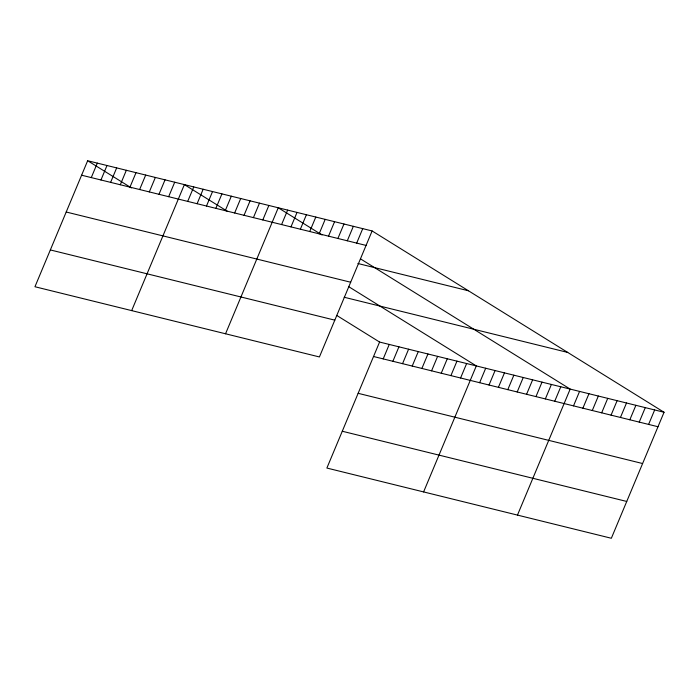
<?xml version="1.0" encoding="UTF-8"?>
<svg xmlns="http://www.w3.org/2000/svg" width="699" height="699" viewBox="0 0 699 699"><rect width="100%" height="100%" fill="white"/><g stroke="black" fill="none" stroke-linecap="round" stroke-linejoin="round"><path stroke-width="1.05" d="M87.655 160.735L34.95 286.739L319.417 356.953L372.121 230.95L87.655 160.735L131.447 187.935M91.281 177.59L97.327 163.12M100.953 179.975L106.999 165.514M110.625 182.369L116.672 167.9M120.289 184.754L126.344 170.285M129.962 187.14L136.017 172.67M139.634 189.525L145.689 175.065M149.306 191.919L155.361 177.45M158.979 194.305L165.034 179.835M168.651 196.69L174.706 182.221M131.665 310.618L184.379 184.615L227.289 211.264M187.708 201.399L193.763 186.93M197.101 203.715L203.147 189.246M206.485 206.03L212.54 191.561M215.877 208.346L221.924 193.876M225.261 210.661L231.317 196.201M234.646 212.985L240.701 198.516M244.038 215.301L250.085 200.831M253.422 217.616L259.478 203.147M262.807 219.932L268.862 205.462M225.541 333.79L278.246 207.778L322.038 234.978M281.583 224.571L287.639 210.102M290.967 226.887L297.023 212.417M300.36 229.202L306.407 214.733M309.744 231.518L315.799 217.048M319.137 233.833L325.184 219.364M328.521 236.157L334.576 221.688M337.905 238.473L343.96 224.003M347.298 240.788L353.344 226.319M356.682 243.103L362.737 228.634M336.673 315.389L379.583 342.047L326.879 468.05L611.345 538.265L664.05 412.261L372.121 230.95M383.209 358.902L389.256 344.432M392.882 361.287L398.928 346.818M402.545 363.672L408.6 349.203M412.218 366.058L418.273 351.588M421.89 368.452L427.945 353.982M431.563 370.837L437.618 356.368M441.235 373.222L447.29 358.753M450.907 375.608L456.963 361.138M460.58 377.993L466.635 363.532M423.594 491.921L476.307 365.918L348.722 286.677M479.636 382.702L485.691 368.233M489.029 385.018L495.075 370.549M498.413 387.333L504.468 372.864M507.797 389.649L513.852 375.188M517.19 391.973L523.236 377.504M526.574 394.288L532.629 379.819M535.967 396.604L542.013 382.135M545.351 398.919L551.406 384.45M554.735 401.235L560.79 386.774M517.47 515.093L570.174 389.09L360.57 258.91M573.512 405.874L579.567 391.405M582.896 408.19L588.951 393.72M592.289 410.505L598.335 396.036M601.673 412.821L607.728 398.36M611.066 415.145L617.112 400.676M620.45 417.46L626.505 402.991M629.834 419.776L635.889 405.306M639.227 422.091L645.273 407.622M648.611 424.407L654.666 409.946M81.608 175.204L366.066 245.419M357.897 263.497L468.461 290.784M66.213 212.015L350.671 282.23M344.179 297.25L567.71 352.427M50.345 249.936L334.812 320.151M379.583 342.047L664.05 412.261M373.537 356.507L657.995 426.731M358.141 393.319L642.599 463.533M342.274 431.239L626.741 501.454"/></g></svg>
